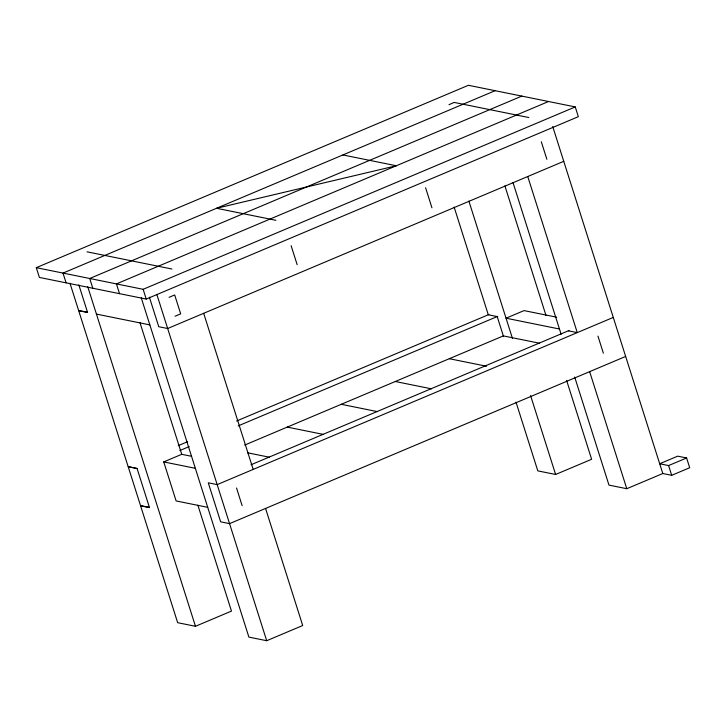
<?xml version="1.0" encoding="UTF-8"?>
<svg xmlns="http://www.w3.org/2000/svg" width="726" height="726" viewBox="0 0 726 726"><rect width="100%" height="100%" fill="white"/><g stroke="black" fill="none" stroke-linecap="round" stroke-linejoin="round"><path stroke-width="1.09" d="M448.977 104.689L454.167 102.42L528.846 117.539M36.3 267.676L468.406 85.287L575.246 106.922L578.341 116.677L146.235 299.067L39.395 277.432L36.3 267.676L143.14 289.311L575.246 106.922M495.114 90.696L63.008 273.085L66.102 282.841M521.831 96.104L89.715 278.494L92.81 288.249M548.538 101.513L116.432 283.902L119.527 293.658M169.058 297.333L174.685 294.956L180.683 313.859L175.057 316.237M563.757 161.317L167.661 328.515L158.758 326.709L149.384 297.179M178.233 445.646L187.617 441.68M236.603 421.007L488.861 314.53M179.839 450.528L189.223 446.572M238.21 425.89L497.764 316.336M207.736 507.338L176.119 500.94L163.74 461.917L181.745 454.313L191.555 456.3M244.68 445.074L503.327 335.902L539.491 343.226M251.005 464.767L568.93 330.575M613.27 317.416L217.174 484.614L208.271 482.808L220.65 521.831L229.552 523.637L625.658 356.448M137.105 468.569L128.203 466.764L177.661 622.681L195.466 626.293L231.476 611.092L197.88 505.187M516.005 402.131L537.812 470.875L555.617 474.477L591.626 459.277L566.598 380.388M686.605 457.97L677.703 456.164L659.698 463.76L668.601 465.566L686.605 457.97L689.7 467.725L671.695 475.321L662.793 473.524L626.783 488.716L608.978 485.113L574.693 377.048M141.243 297.769L248.891 637.11L266.696 640.713L302.706 625.513L265.562 508.436M342.899 154.947L396.314 165.764L216.548 208.28L275.934 220.305M556.751 317.217L524.045 310.601L506.04 318.197L559.456 329.014M568.358 330.82L577.27 332.617L527.748 176.518M87.02 251.831L171.926 269.019M449.312 358.708L486.565 366.249M78.626 310.483L87.528 312.289M96.431 314.086L149.855 324.903M78.68 310.664L87.583 312.47L78.825 284.864M395.298 381.504L431.462 388.827M341.284 404.3L377.447 411.624M287.269 427.106L323.433 434.42M247.502 452.788L269.419 457.226M163.74 461.917L195.358 468.315M140.526 505.614L149.429 507.41M140.581 505.786L149.483 507.592L137.051 468.388L128.139 466.582L69.986 283.24M668.601 465.566L671.695 475.321M552.713 126.515L662.793 473.524M541.315 141.779L546.869 159.293M597.943 336.102L603.37 353.19M589.648 371.648L626.783 488.716M512.992 182.516L561.134 334.287M504.888 185.865L546.025 315.547M468.878 201.057L512.42 338.307M530.588 395.588L555.617 474.477M503.554 336.61L497.192 316.572L488.289 314.766L454.14 207.119M425.59 187.762L431.943 207.799M291.117 245.697L297.152 264.7M203.67 313.314L253.183 469.413M236.531 487.981L242.139 505.659M156.952 294.765L266.696 640.713M143.14 289.311L146.235 299.067M139.946 322.544L181.772 454.394M87.737 286.67L195.466 626.293"/></g></svg>
